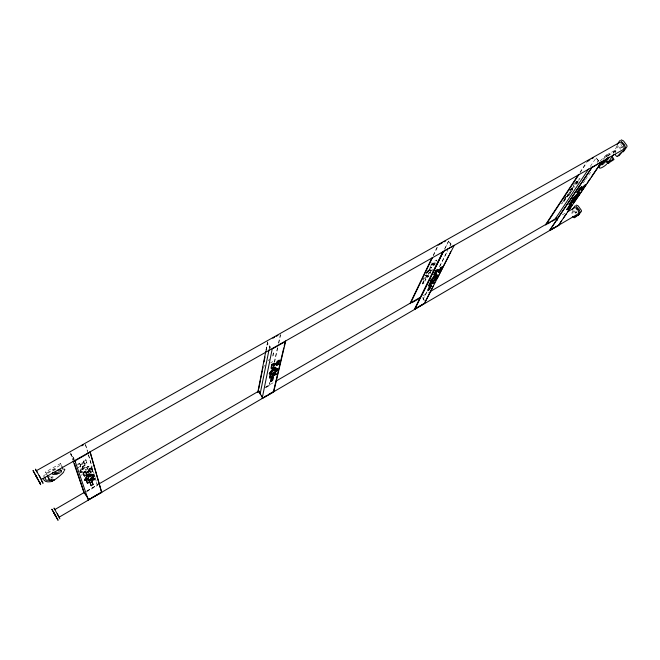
<?xml version="1.0" encoding="UTF-8"?>
<svg xmlns="http://www.w3.org/2000/svg" width="660" height="660" viewBox="0 0 660 660"><rect width="100%" height="100%" fill="white"/><g stroke="black" fill="none" stroke-linecap="round" stroke-linejoin="round"><path stroke-width="0.49" stroke-dasharray="3.3 2.47" d="M431.318 264.833C430.246 263.175 435.435 263.423 434.849 261.005L436.491 260.065L436.887 260.403L435.212 261.36C435.476 263.249 429.148 266.904 432.143 263.109L431.838 262.713M574.027 210.474L572.583 213.213L572.756 214.302M49.937 477.196L50.02 476.371L49.261 476.116M574.934 211.076L575.619 212.784L577.574 211.819L576.997 211.975L576.238 211.043M616.201 145.893L616.522 147.097L613.635 151.833M617.702 145.043L618.024 146.256L615.128 150.983L615.384 152.328M265.93 350.245L267.481 342.292M266.013 350.196L267.696 341.608M266.145 351.013L267.374 343.241L270.831 348.332M572.047 190.352L571.931 189.024L572.047 190.352L573.614 189.453M572.195 187.654L571.972 188.694L570.331 189.667C570.743 190.913 572.88 188.958 572.517 188.017L572.022 187.754M269.272 348.645L270.006 346.45L267.704 343.06M269.593 348.463L270.006 346.45M573.952 187.811L573.936 185.839L573.276 189.073L571.741 189.948M265.922 387.568L269.396 385.547L269.849 382.206M274.288 362.076L277.621 346.978M278.503 342.961L280.286 334.909M269.396 385.547L270.064 382.528M274.519 362.414L277.852 347.333M278.743 343.307L280.748 334.257M576.956 181.706L577.285 182.077L575.809 184.313L575.504 183.901L576.906 181.698M424.66 275.187L426.624 275.253L423.25 278.668M426.904 275.723L426.632 275.261M433.15 255.362L437.143 247.054M433.397 255.684L437.827 246.452M428.464 271.285L428.183 270.847L429.866 268.917L430.353 270.253L428.472 271.326L430.221 269.313M422.293 283.528L424.215 279.56L425.675 278.718L426.005 279.081L424.034 283.123L422.557 283.973L422.293 283.528L423.736 282.695L425.675 278.718M422.557 283.973L424.52 279.931L426.005 279.081M426.756 276.944L427.622 275.171L422.804 279.815L427.944 275.566L427.061 277.373L426.756 276.944L428.348 276.02L430.369 271.895L430.757 272.233L428.695 276.441L427.061 277.373M430.369 271.895L428.761 272.819L427.795 274.7L426.013 274.395M432.745 265.312C433.612 262.119 434.791 263.67 433.067 265.749L432.745 265.312L434.371 264.388L436.491 260.065M430.757 272.233L429.115 273.174L428.126 275.088L426.31 274.783M433.067 265.749L434.726 264.808L436.458 261.286M444.32 249.439L448.701 241.007L451.019 244.051L450.103 245.883M445.055 248.358L448.701 241.007M424.182 300.473L423.151 299.079L427.292 290.854M439.709 266.161L447.521 250.61M449.815 246.04L451.019 244.051M427.094 291.613L423.151 299.079M439.519 266.921L447.802 250.453M79.629 471.454L82.426 466.372L84.133 465.391L88.993 466.802L86.674 468.13C84.48 467.305 81.898 469.285 81.114 471.314L79.852 472.032L82.698 466.851L84.447 465.853L88.993 466.802M82.269 469.252C81.427 468.097 83.209 466.026 84.521 467.255C82.442 472.939 80.611 466.125 84.843 467.758M52.75 471.042L56.38 468.798M579.95 172.334L586.154 162.888M580.189 172.623L586.963 162.327M573.119 185.848L574.588 183.62M563.046 201.729L561.586 203.94L562.889 203.189L565.818 198.759L564.193 199.18L565.818 198.759M563.533 200.995L564.506 199.518M565.48 198.437L562.609 202.785L562.889 203.189M568.4 194.114L569.877 192.035L571.692 191.515L568.648 196.102L567.204 196.936L566.907 196.531L568.161 194.568L564.803 197.736M575.504 183.901L576.939 183.084L580.058 178.381L578.614 179.206L577.36 181.079L574.81 182.539M567.204 196.936L568.507 194.956L568.161 194.568M571.692 191.515L570.24 192.349L568.821 194.436L567.757 193.768M566.907 196.531L568.318 195.715L571.304 191.218M578.333 181.88L577.277 183.472L575.809 184.313M590.255 166.477L596.145 157.88L599.61 162.046M583.226 183.026L584.95 180.46M585.527 179.611L587.829 176.187M597.053 162.508L598.455 160.652L597.316 162.344M588.786 174.991L591.063 171.617M603.067 159.555L605.831 155.488L615.326 150.125L616.06 150.992L614.922 152.633M613.058 153.4L615.326 150.125M576.188 212.627L577.096 211.324M425.89 273.001L430.171 267.894L431.475 267.151L432.251 269.329M426.22 273.19C426.888 272.2 430.403 268.199 430.699 271.252L432.465 270.237L431.475 267.151M426.739 272.737L430.493 268.274L431.813 267.514M426.459 273.677L427.969 271.895L430.502 270.468M84.529 467.28L82.005 468.724M600.064 160.933L606.573 154.943L609.221 153.664L609.659 154.366L607.546 156.816M43.09 476.536L44.162 475.357L54.409 469.318L55.621 468.938L56.801 469.582M569.968 190.253L574.283 186.161M571.164 189.387L572.517 188.017M605.344 157.501L608.627 153.978L609.13 154.762L604.304 158.441M563.434 199.097L567.79 194.947L567.501 194.535M565.059 198.165L568.507 194.956M80.363 472.931L80.149 472.42L81.898 471.397L84.719 470.91M80.957 472.585L82.145 471.883M86.93 490.916L97.63 484.704M265.271 387.346L275.08 381.645M423.109 295.68L428.456 292.578M562.213 214.896L564.886 213.345M86.938 491.081L97.243 485.092L95.816 480.183M265.708 387.247L269.181 385.225M86.287 491.931L97.457 485.438L95.453 478.574M269.775 359.436L268.29 360.286L268.595 360.707M570.009 190.666L572.236 189.404M81.114 471.314L80.866 470.745C81.634 468.757 84.166 466.818 86.32 467.627L88.597 466.323M265.361 365.203L264.289 365.822L264.503 366.358M430.699 271.252L430.378 270.814L432.11 269.825M270.435 362.959L272.456 361.804L272.085 361.366M88.877 471.487L87.607 468.13L85.503 469.334L86.221 471.058M85.825 469.78L87.97 468.55M80.949 475.34L82.516 474.441M575.941 182.449L577.756 181.376L578.977 179.528L578.614 179.206M574.728 183.496L577.302 182.044M84.381 462.99C83.515 461.472 78.631 464.31 80.545 466.166L78.4 467.387L78.622 467.973L80.825 466.719C78.59 464.797 85.371 460.87 84.835 464.434L87.021 463.188L86.072 460.086L85.693 459.657L83.531 460.886C85.363 462.586 79.175 466.166 79.563 463.147L77.385 464.384M84.835 464.434L84.48 463.922L86.625 462.701L85.693 459.657M569.745 190.253L571.898 189.016M79.563 463.147L79.819 463.65L77.599 464.912L78.622 467.973M79.942 464.31C80.454 465.638 85.577 463.221 83.869 461.348L86.072 460.086M46.893 474.763L45.622 471.949L60.563 463.502L61.281 464.714L46.34 473.162L47.182 475.035M621.728 147.535L623.238 146.677M616.06 150.992L606.565 156.362L605.831 155.488M74.275 459.195L71.115 453.898L70.735 454.113L73.895 459.409M596.145 157.88L598.207 160.792M433.727 263.274L430.774 264.949L430.015 267.49L431.062 265.386L434.065 263.67M428.191 270.889L430.097 269.783L429.907 268.917M80.149 472.42L82.145 471.958M424.933 275.591L426.929 275.657M80.206 464.838L79.819 463.65M620.755 149.292L618.849 147.031L618.503 145.167M434.371 264.388L434.726 264.808M428.348 276.02L428.695 276.441M574.283 211.447L575.957 213.526M86.625 462.701L87.021 463.188M448.42 241.164L450.739 244.208M422.383 297.545L425.469 301.719M83.531 460.886L83.869 461.348M86.32 467.627L86.674 468.13M423.736 282.695L424.034 283.123M84.133 465.391L84.447 465.853M45.622 471.949L46.34 473.162M82.426 466.372L82.698 466.851M621.918 146.429L621.53 145.695A3.498 2.228 61.1 0 1 621.605 144.746M80.545 466.166L80.825 466.719M572.071 210.375L572.632 211.522L571.205 214.013L571.387 215.102M60.563 463.502L61.669 466.348M71.115 453.898L73.128 459.739M70.282 452.801L72.757 459.954M73.648 459.814L73.367 457.677L74.027 459.599M84.043 462.503L84.48 463.922M87.607 468.13L88.498 471.009M85.445 444.262L87.442 451.127M88.588 455.045L92.02 466.81M93.456 471.71L94.025 473.674M94.314 474.656L95.172 477.601M85.486 444.848L88.069 453.676M88.357 454.657L92.087 467.42M430.188 270.047L430.378 270.814M622.529 146.38A3.498 2.219 61.3 0 1 621.01 147.716L620.029 146.545A3.498 2.219 61.1 0 1 620.895 144.441M273.322 352.902L272.514 356.689L272.885 357.142L273.718 353.281L273.322 352.902"/><path stroke-width="0.99" d="M577.88 196.21L578.036 195.31L574.2 198.322L572.261 198.916L579.01 192.192L578.705 195.731L577.88 196.21L577.747 194.931L575.446 196.267M579.01 192.192L578.705 195.731M261.426 395.365L262.152 397.072L258.365 390.769L257.804 392.279L265.823 351.194M258.753 388.781L260.304 380.828M260.7 378.84L262.251 370.895M262.639 368.907L263.035 366.919M264 361.944L264.974 356.977M260.114 394.003L269.065 349.651M63.847 471.331L63.756 471.784C63.682 472.997 51.34 483.417 51.628 480.529M285.632 341.368L273.685 391.941L262.144 398.524L272.324 348.414L272.893 348.587L285.632 341.368L285.384 341.014L284.212 345.972M277.266 361.284L277.538 361.804C278.198 363.726 272.283 367.183 274.098 363.775L273.76 363.297L271.837 364.394L271.021 368.173L271.409 368.552L273.281 367.48C272.415 365.335 278.891 361.589 276.688 365.516L278.553 364.452L279.18 360.187L277.266 361.284L276.804 362.876L273.545 364.741M276.812 370.235L273.248 373.585L276.358 374.203L274.321 375.383L272.052 375.325L271.623 376.942L269.8 377.998L270.204 374.022L272.077 372.941L272.135 374.946L277.051 370.755L276.812 370.235L271.73 374.509M271.409 368.552L272.217 364.856L274.098 363.775M269.8 377.998L270.567 374.476L272.407 373.411M271.342 377.652L270.897 381.521L272.539 380.572L273.306 377.165L273.034 376.678L271.342 377.652L270.897 381.521M273.034 376.678L272.539 380.572M275.171 368.808L273.694 369.715M279.18 360.187L278.553 364.452M268.257 394.663L273.471 391.619L283.75 347.96M60.844 470.266L60.093 471.257M257.887 391.792L257.804 392.279M410.124 303.369L431.821 258.134M410.338 303.666L432.506 257.524M598.414 166.518L598.628 166.072M424.677 303.262L414.439 309.251L442.926 251.683L454.294 245.248L424.421 303.418M442.959 252.194L421.352 296.15M414.653 309.548L443.231 252.037M437.522 270.674L439.741 269.387L440.641 267.647L442.315 266.681L442.546 267.185L440.905 268.125C441.119 269.932 434.932 273.562 437.893 269.849L437.572 269.404L435.889 270.369L433.727 274.7L434.123 275.038L435.757 274.106C435.427 272.044 442.249 268.092 438.743 272.382L439.461 269.932L437.258 271.186M434.445 282.265L434.717 282.661L432.927 283.701L431.533 283.222L430.551 285.07L428.951 285.995L428.571 285.656L430.642 281.515L432.284 280.566L431.755 282.777L436.664 278.677L436.433 278.198L432.259 281.622M434.123 275.038L436.243 270.798L437.893 269.849M428.951 285.995L430.988 281.935L432.597 281.003M429.751 286.044L427.738 290.045L428.076 290.408L429.52 289.567L431.508 285.648L431.236 285.186L429.751 286.044L430.048 286.489L428.076 290.408M431.236 285.186L429.214 289.195L429.52 289.567M438.743 272.382L440.368 271.45L442.546 267.185M425.213 301.867L433.57 285.483M437.283 278.207L448.882 255.453M449.815 253.63L450.739 251.815M87.26 474.911L84.554 479.927L84.942 480.348L87.227 479.028C87.994 477.015 90.511 475.2 92.68 475.885L93.91 475.175L93.712 474.647L89.001 473.905L87.26 474.911L87.59 475.439L84.942 480.348M545.564 224.705L578.259 174.908M545.779 224.977L579.059 174.339M588.555 169.018L554.672 219.813L552.007 221.356M549.879 230.109L592.168 167.071L549.879 230.109L558.979 225.184L550.093 230.381M582.615 187.819L581.113 190.03L581.427 190.377C585.923 185.402 578.812 190.105 578.795 191.895L576.947 192.423L580.14 187.688L581.625 186.838L581.93 187.25C578.185 191.152 584.545 187.465 584.587 185.732L586.039 184.899L585.808 184.437L581.279 188.199M572.36 201.902L570.867 203.956L569.068 204.468L572.129 199.93L573.589 199.089L573.886 199.501L572.599 201.457L577.475 197.447L577.244 197.002L573.128 200.335M577.351 192.728L580.478 188.083L581.93 187.25M569.456 204.773L572.459 200.326L573.886 199.501M576.947 192.423L578.424 191.573L580.058 189.247M580.8 188.059L581.625 186.838M566.701 209.517L569.671 205.136L570.982 204.369L571.246 204.798L568.326 209.096L566.701 209.517L568.012 208.758L570.982 204.369M572.698 200.401L573.589 199.089M567.047 209.839L569.959 205.54L571.246 204.798M583.118 188.397L585.808 184.437M561.66 220.663L560.15 223.08M563.401 218.105L566.305 213.84M567.46 212.14L572.105 205.326M573.26 203.618L576.163 199.361M577.318 197.654L585.437 185.732M587.177 183.175L590.081 178.91M591.236 177.21L601.953 161.188M558.764 224.92L602.135 161.419L592.408 167.368M603.793 160.429C592.82 173.794 605.377 166.188 606.705 164.018M572.69 209.269L575.017 205.887L575.718 205.904L579.307 209.839L580.074 212.116C578.086 217.651 576.551 214.475 574.274 217.808L572.418 216.373M617.215 144.408L619.756 140.712L620.631 140.745L624.451 144.68L625.49 147.502C623.378 152.567 620.095 152.113 617.595 156.552L616.555 156.338L615.227 154.754M608.116 162.467L613.792 154.275M269.305 373.477L273.265 367.966L274.783 367.1L277.258 368.89L277.497 369.352L276.424 369.971C273.743 368.263 272.044 373.469 269.701 373.849L269.305 373.477L270.658 372.694M269.701 373.849L273.587 368.453L275.072 367.595L277.497 369.352M64.251 470.497L64.845 469.697L64.334 469.079M573.466 200.326L577.244 197.002M52.915 472.568L52.453 473.162L52.775 474.466L57.206 474.268M621.868 152.188L619.088 155.702L618.04 155.496M90.494 479.02L94.817 478.516L95.032 479.028C94.182 481.495 87.92 479.044 89.587 482.171L87.491 483.384L86.204 480.117L88.366 478.871L89.191 480.579L94.058 476.314L93.827 475.744C91.633 475.39 89.075 482.724 88.366 478.871M436.615 277.637L436.359 276.911L433.917 278.314L432.465 280.03L430.716 281.036L430.32 280.698L435.212 274.865L436.54 274.106L437.555 277.093L436.615 277.637L436.111 276.49L433.587 277.934M607.645 157.897L602.852 162.938M430.716 281.036L435.517 275.319L436.821 274.568M435.592 275.517C430.914 278.66 437.192 277.266 435.79 275.401M576.823 215.614L575.652 217.008L574.819 216.851M572.665 199.213L579.282 192.629M604.205 163.144L608.371 158.763L609.163 157.113M92.491 477.056L93.827 475.744M94.058 476.314L90.775 479.572L95.032 479.028M60.794 472.444L61.545 471.463L61.042 470.184M277.051 370.755L273.57 374.014L276.358 374.203M603.57 163.804C597.712 168.333 607.324 157.517 607.538 158.07M432.787 281.482L436.433 278.198M436.664 278.677L433.059 281.927L434.717 282.661M577.475 197.447L573.796 200.665L574.555 201.82L572.971 202.736L572.03 201.547M601.557 163.969L602.225 163.499M85.808 472.882L89.776 470.605L90.502 472.527L92.647 471.298L91.542 467.742L89.331 469.004C91.121 470.704 84.909 474.367 85.28 471.331L83.061 472.601L84.034 475.588L84.414 476.025L86.567 474.787C84.463 472.931 91.039 469.095 90.502 472.527M88.217 498.622L83.869 492.063L86.212 495.247M88.234 499.851L101.681 492.476L89.991 451.795L90.23 452.191L75.438 460.581L74.819 460.391L88.234 499.851L90.288 498.655M92.012 497.648L100.609 492.624M264.775 396.701L266.516 395.678M414.439 309.251L423.588 303.905M54.829 509.561L84.249 492.467M98.522 484.184L259.034 390.967M275.971 381.133L420.428 297.239M430.237 291.538L556.867 218.006M567.567 211.794L574.695 207.644L576.559 208.148L578.251 210.235L578.779 212.677L577.822 214.038L59.169 517.151L57.37 513.827M412.005 302.701L419.496 298.345M547.561 223.938L550.226 222.395M91.162 485.719L90.321 483.037L92.218 481.94L91.938 481.404L89.999 482.526L91.162 485.719L93.043 484.63L92.218 481.94M271.656 378.122L273.306 377.165M430.048 286.489L431.508 285.648M87.59 475.439L89.298 474.449L93.91 475.175M430.32 280.698L432.102 279.675L432.465 280.03M572.261 198.916L574.2 198.322M87.491 483.384L86.592 480.604L88.704 479.383M87.838 482.551L89.265 481.726L89.587 482.171M92.433 479.894L94.817 478.516M269.42 377.619L271.285 376.546L271.623 376.942M274.04 374.954L276.119 373.75M428.571 285.656L430.196 284.716L430.551 285.07M569.068 204.468L570.867 203.956M572.657 202.397L574.274 201.465L574.555 201.82M581.427 190.377L582.871 189.552L582.582 189.189M88.135 476.545L90.569 475.109L89.092 474.853M88.564 476.594L90.197 475.654M273.257 370.243L274.675 369.427M93.712 474.647L92.45 475.373L92.68 475.885M277.258 368.89L276.161 369.526L276.424 369.971M84.414 476.025L83.457 473.096L85.635 471.851L85.28 471.331M85.635 471.851C85.222 474.812 91.369 471.24 89.611 469.573L91.773 468.328M277.538 361.804L279.411 360.723M274.263 364.724L276.787 363.289L276.688 365.516M580.891 188.76L582.565 187.803M75.636 461.464L75.256 461.678L74.349 460.16M607.406 162.508L612.892 159.39L612.562 159.679L612.62 158.672M607.786 163.507L613.99 159.547L612.166 156.42M81.724 445.822L83.465 444.84M272.869 338.2L274.568 337.243M276.26 336.286L277.959 335.329M438.026 245.207L442.291 242.806M443.99 241.849L445.698 240.892M589.933 159.679L587.524 161.469M591.698 158.68L593.472 157.682M52.602 479.077L49.698 480.653L47.594 475.976M59.194 471.842L57.577 472.387M59.895 473.03L58.278 473.575L54.112 473.327M576.287 209.113L576.865 208.956L577.632 209.888M89.125 480.332L90.775 480.109M52.297 481.404C48.856 482.031 44.286 482.765 43.205 478.31M51.835 480.133L46.2 480.265L44.533 476.957M57.989 470.019L60.679 470.052M576.403 205.078L578.168 205.912L581.394 210.375L581.46 211.307L578.086 215.432M621.266 139.862L623.51 140.918L626.885 145.505L627 146.644L623.378 151.783L622.652 151.437M55.077 472.23L56.743 472.337M49.343 479.49L47.314 475.703M431.31 282.785L432.622 283.313M435.889 270.369L436.243 270.798M430.642 281.515L430.988 281.935M271.837 364.394L272.217 364.856M270.204 374.022L270.567 374.476M83.061 472.601L83.457 473.096M557.584 219.879L555.819 218.097L557.354 220.011M86.204 480.117L86.592 480.604M271.804 374.509L272.135 374.946M86.889 478.574L87.227 479.028M86.229 474.334L86.567 474.787M577.838 192.868L578.135 193.289M88.861 480.092L89.191 480.579M435.212 274.865L435.517 275.319M258.365 390.769L260.403 393.83M273.265 367.966L273.587 368.453M37.282 472.288L36.316 470.761L619.492 142.535L621.679 142.939L623.601 145.208L624.121 148.021L622.941 149.713L41.3 479.498L35.434 469.128L36.193 470.712M89.999 482.526L90.321 483.037M41.291 480.348L43.057 483.318L39.171 475.423M584.331 185.287L584.587 185.732M274.783 367.1L275.072 367.595M93.043 484.63L91.938 481.404M440.641 267.647L440.905 268.125M89.001 473.905L89.298 474.449M89.331 469.004L89.611 469.573M54.813 509.71L54.029 508.076L59.878 518.834M51.092 478.096L51.802 477.122L52.915 477.056M92.647 471.298L91.542 467.742M62.007 466.603L63.112 469.441M74.473 463.633L84.241 493.119L73.095 460.928M436.54 274.106L437.044 275.822M90.23 452.191L101.681 492.476M578.284 193.999C578.391 196.284 573.713 197.068 578.284 193.999M273.248 370.54C277.604 370.012 274.015 366.943 273.248 370.54M434.395 277.736C437.506 277.654 436.178 273.603 434.395 277.736M89.125 475.53C85.61 479.407 94.034 474.317 89.125 475.53M54.186 479.853L52.94 480.513L54.186 479.853M607.052 161.857L606.713 162.36L608.215 161.205L607.052 161.857M608.702 163.367L607.868 163.424L607.769 162.913L608.702 163.367M57.997 520.138L51.917 509.297L57.997 520.138M40.07 483.145L39.583 482.353L40.672 484.671L33 470.497L40.07 483.145M35.525 474.903L37.306 478.129L35.525 474.903M54.128 513.134L55.787 516.211L54.128 513.134"/></g></svg>
